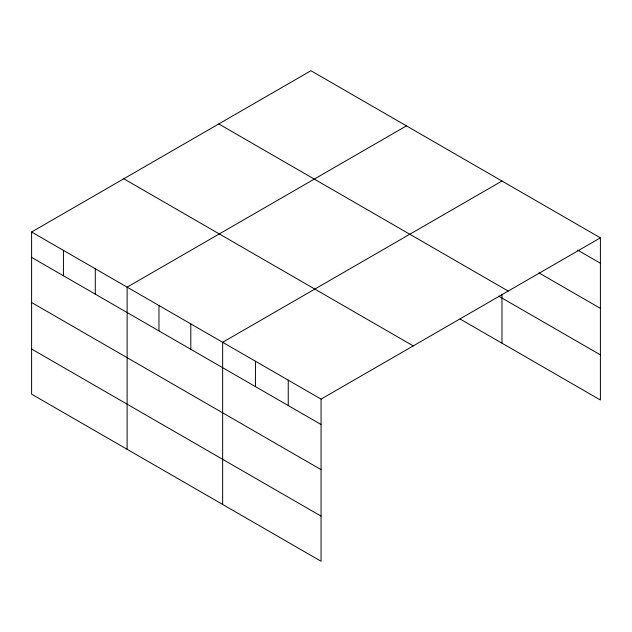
<?xml version="1.0" encoding="UTF-8"?>
<svg xmlns="http://www.w3.org/2000/svg" width="632" height="632" viewBox="0 0 632 632"><rect width="100%" height="100%" fill="white"/><g stroke="black" fill="none" stroke-linecap="round" stroke-linejoin="round"><path stroke-width="0.95" d="M31.6 231.999L321.064 399.116L321.064 561.271L31.6 394.155L31.6 231.999L310.936 70.729L600.4 237.845L600.4 400.001L460.088 318.994M406.463 125.879L127.119 287.149L127.119 449.305M501.982 181.021L222.646 342.299L222.646 504.454M321.064 399.116L600.4 237.845M577.688 250.122L600.4 263.228M538.993 272.913L600.4 308.369M218.759 123.943L508.215 291.068M498.632 296.108L600.4 354.868M123.785 178.777L413.241 345.902M31.6 257.39L321.064 424.507M31.6 302.523L321.064 469.639M31.6 349.022L321.064 516.139M501.982 294.172L501.982 343.176M288.255 380.18L288.255 405.57M255.447 361.235L255.447 386.626M190.801 323.916L190.801 349.306M158.964 305.533L158.964 330.923M95.282 268.766L95.282 294.157M63.437 250.383L63.437 275.773"/></g></svg>
